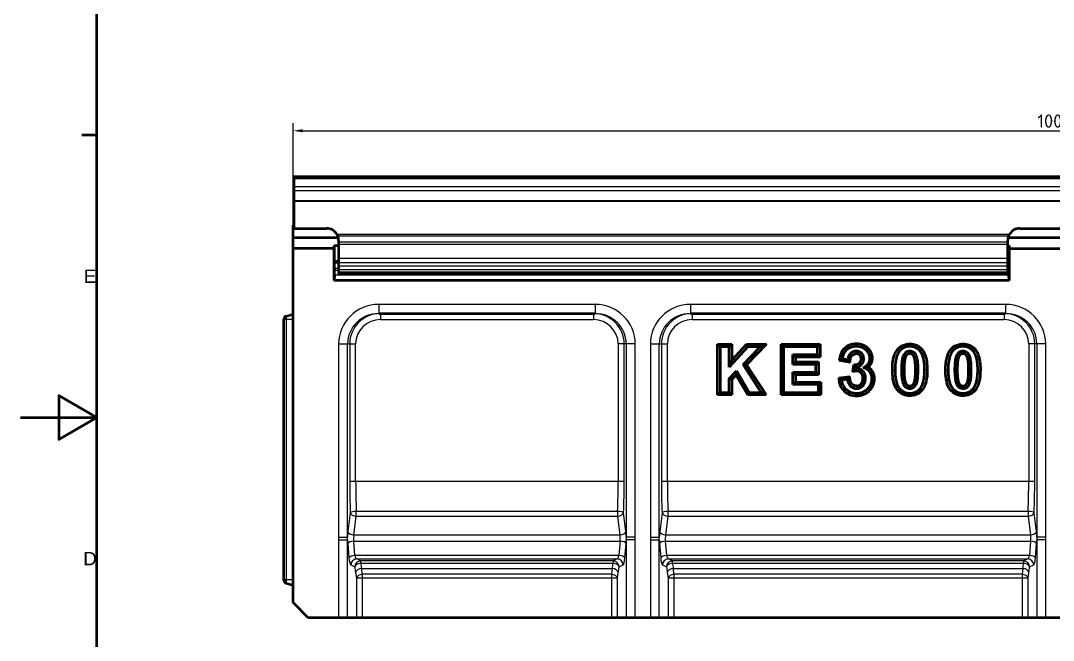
# Model space of a CAD drawing. Header units: millimetres. Extents: x 0 to 2774, y -40 to 1485.
# Drawn here: x 0 to 679, y 596 to 1003 of the extents above; entities that cross this region are included whole.
import ezdxf

# ---------------------------------------------------------------- set-up
doc = ezdxf.new("R2010")
doc.units = ezdxf.units.MM
doc.header["$LTSCALE"] = 2.5
doc.linetypes.add('Durchgehend', pattern=[0])
for name, color, linetype, lineweight in [('Bemaßung (ISO)', 7, 'Continuous', 25), ('Rahmen_0', 7, 'Durchgehend', 50), ('Rahmen_2', 7, 'Durchgehend', 50), ('Sichtbar (ISO)', 7, 'Continuous', 50), ('Sichtbar schmal (ISO)', 7, 'Continuous', 25)]:
    doc.layers.add(name, color=color, linetype=linetype, lineweight=lineweight)
doc.styles.add('Aktuell-DINNach Layer', font='arial.ttf')
doc.styles.add('TXT 3_5', font='isocpeur.ttf')
doc.dimstyles.new('Anrin Standard (DIN)', dxfattribs={"dimscale": 2.5, "dimtxt": 3.5, "dimasz": 2.5, "dimexe": 2, "dimexo": 0, "dimgap": 0.8, "dimtad": 1, "dimtxsty": 'TXT 3_5', "dimcen": 0.09, "dimdle": 10, "dimclrd": 256, "dimclre": 256, "dimclrt": 256, "dimadec": 0, "dimazin": 2, "dimtfac": 0.714286, "dimtmove": 0, "dimatfit": 3, "dimfxl": 1, "dimtolj": 1, "dimlwd": -1, "dimlwe": -1, "dimarcsym": 0})

# ---------------------------------------------------------------- blocks, each defined once
blk = doc.blocks.new('Ränder Standardrahmen')
at = {"layer": 'Rahmen_0'}
blk.add_line((20, 371.25), (16.1, 371.25), dxfattribs=at)
at = {"layer": 'Rahmen_0', "flags": 128}
for points in [[(20, 20), (20, 574), (821, 574), (821, 20), (20, 20)], [(0, 297), (20, 297), (10, 302.77), (10, 291.23), (20, 297)]]:
    blk.add_lwpolyline(points, dxfattribs=at)
at = {"layer": 'Rahmen_2', "char_height": 3.5, "attachment_point": 7, "style": 'Aktuell-DINNach Layer'}
for s, insert in [('E', (16.62, 332.38)), ('D', (16.48, 258.13))]:
    blk.add_mtext(s, dxfattribs=dict(at, insert=insert))
blk = doc.blocks.new('*D38')
at = {"layer": 'Bemaßung (ISO)', "transparency": 16777216}
for p, q in [((179.14, 853.51), (179.14, 936.01)), ((185.39, 931.01), (1172.89, 931.01)), ((1179.14, 853.51), (1179.14, 936.01))]:
    blk.add_line(p, q, dxfattribs=at)
for points in [[(185.39, 932.05), (185.39, 929.97), (179.14, 931.01)], [(1172.89, 932.05), (1172.89, 929.97), (1179.14, 931.01)]]:
    blk.add_solid(points, dxfattribs=at)
at = {"layer": 'Defpoints', "color": 0, "transparency": 16777216}
for p in [(1179.14, 931.01), (179.14, 853.51), (1179.14, 853.51)]:
    blk.add_point(p, dxfattribs=at)
at = {"layer": 'Bemaßung (ISO)', "transparency": 16777216, "insert": (668.64, 941.76), "char_height": 8.75, "attachment_point": 1, "style": 'TXT 3_5'}
blk.add_mtext('\\A1;1000', dxfattribs=at)

msp = doc.modelspace()

# ---------------------------------------------------------------- linework, layer by layer
at = {"layer": 'Sichtbar (ISO)'}
for p, q in [((179.636, 900.81), (179.636, 866.81)), ((1178.636, 900.81), (179.636, 900.81)), ((179.136, 620.81), (179.136, 868.81)), ((179.636, 868.81), (179.136, 868.81)), ((179.636, 866.81), (201.136, 866.81)), ((657.136, 866.81), (701.136, 866.81)), ((208.953, 860.51), (179.136, 860.51)), ((209.136, 858.81), (209.136, 836.81)), ((649.136, 836.81), (649.136, 858.81)), ((708.953, 860.51), (649.318, 860.51)), ((206.136, 853.51), (179.136, 853.51)), ((206.136, 853.51), (206.188, 855.51)), ((206.136, 832.51), (206.136, 853.51)), ((206.188, 855.51), (209.136, 855.51)), ((206.188, 855.51), (206.188, 845.01)), ((649.136, 855.51), (650.083, 855.51)), ((650.083, 845.01), (650.083, 855.51)), ((650.083, 855.51), (650.136, 853.51)), ((650.136, 853.51), (708.136, 853.51)), ((650.136, 853.51), (650.136, 832.51)), ((209.136, 845.01), (206.188, 845.01)), ((206.188, 845.01), (206.293, 843.856)), ((650.083, 845.01), (649.136, 845.01)), ((649.978, 843.856), (650.083, 845.01)), ((206.336, 836.339), (206.136, 832.51)), ((206.398, 840.391), (206.398, 839.167)), ((209.136, 837.81), (649.136, 837.81)), ((209.136, 836.81), (649.136, 836.81)), ((649.873, 839.167), (649.873, 840.391)), ((650.136, 832.51), (649.935, 836.339)), ((650.136, 832.51), (206.136, 832.51)), ((174.618, 809.1), (179.136, 810.31)), ((235.502, 810.81), (377.769, 810.81)), ((440.502, 810.81), (647.769, 810.81)), ((173.136, 635.453), (173.136, 807.168)), ((458.189, 790.737), (467.712, 790.737)), ((458.189, 757.273), (458.189, 790.737)), ((458.189, 790.737), (459.921, 789.005)), ((465.98, 789.005), (459.921, 789.005)), ((459.921, 789.005), (459.921, 759.005)), ((467.712, 790.737), (465.98, 789.005)), ((465.98, 775.674), (465.98, 789.005)), ((478.213, 789.005), (465.98, 775.674)), ((467.712, 790.737), (467.712, 780.123)), ((467.712, 780.123), (477.452, 790.737)), ((475.058, 777.32), (486.376, 789.005)), ((490.466, 790.737), (477.264, 777.108)), ((477.452, 790.737), (490.466, 790.737)), ((477.452, 790.737), (478.213, 789.005)), ((486.376, 789.005), (478.213, 789.005)), ((490.466, 790.737), (486.376, 789.005)), ((500.033, 790.737), (525.746, 790.737)), ((500.033, 757.273), (500.033, 790.737)), ((500.033, 790.737), (501.765, 789.005)), ((524.014, 789.005), (501.765, 789.005)), ((501.765, 789.005), (501.765, 759.005)), ((525.746, 790.737), (524.014, 789.005)), ((524.014, 783.928), (524.014, 789.005)), ((525.746, 790.737), (525.746, 782.196)), ((507.825, 783.928), (524.014, 783.928)), ((509.557, 782.196), (507.825, 783.928)), ((507.825, 777.274), (507.825, 783.928)), ((525.746, 782.196), (509.557, 782.196)), ((509.557, 782.196), (509.557, 779.007)), ((525.746, 782.196), (524.014, 783.928)), ((538.265, 779.865), (540.317, 781.276)), ((540.317, 781.276), (543.912, 780.672)), ((467.712, 780.123), (465.98, 775.674)), ((477.264, 777.108), (475.058, 777.32)), ((486.994, 759.005), (475.058, 777.32)), ((477.264, 777.108), (490.19, 757.273)), ((509.557, 779.007), (507.825, 777.274)), ((522.893, 777.274), (507.825, 777.274)), ((509.557, 779.007), (524.625, 779.007)), ((524.625, 779.007), (522.893, 777.274)), ((522.893, 772.198), (522.893, 777.274)), ((524.625, 779.007), (524.625, 770.466)), ((545.421, 778.662), (538.265, 779.865)), ((547.291, 772.541), (547.931, 777.229)), ((549.453, 775.573), (549.332, 774.685)), ((465.98, 768.06), (470.873, 773.09)), ((467.712, 767.356), (465.98, 768.06)), ((465.98, 759.005), (465.98, 768.06)), ((470.531, 770.254), (467.712, 767.356)), ((470.531, 770.254), (470.873, 773.09)), ((478.16, 757.273), (470.531, 770.254)), ((470.873, 773.09), (479.151, 759.005)), ((507.825, 772.198), (522.893, 772.198)), ((509.557, 770.466), (507.825, 772.198)), ((507.825, 764.081), (507.825, 772.198)), ((524.625, 770.466), (509.557, 770.466)), ((509.557, 770.466), (509.557, 765.813)), ((524.625, 770.466), (522.893, 772.198)), ((537.966, 768.493), (545.217, 769.389)), ((539.882, 766.985), (537.966, 768.493)), ((543.72, 767.459), (539.882, 766.985)), ((545.217, 769.389), (543.72, 767.459)), ((467.712, 767.356), (467.712, 757.273)), ((509.557, 765.813), (507.825, 764.081)), ((524.585, 764.081), (507.825, 764.081)), ((509.557, 765.813), (526.317, 765.813)), ((526.317, 765.813), (524.585, 764.081)), ((524.585, 759.005), (524.585, 764.081)), ((526.317, 765.813), (526.317, 757.273)), ((458.189, 757.273), (459.921, 759.005)), ((467.712, 757.273), (458.189, 757.273)), ((459.921, 759.005), (465.98, 759.005)), ((467.712, 757.273), (465.98, 759.005)), ((478.16, 757.273), (479.151, 759.005)), ((490.19, 757.273), (478.16, 757.273)), ((479.151, 759.005), (486.994, 759.005)), ((490.19, 757.273), (486.994, 759.005)), ((500.033, 757.273), (501.765, 759.005)), ((526.317, 757.273), (500.033, 757.273)), ((501.765, 759.005), (524.585, 759.005)), ((526.317, 757.273), (524.585, 759.005)), ((174.618, 633.521), (179.136, 632.31)), ((189.136, 610.81), (179.136, 620.81)), ((1169.136, 610.81), (189.136, 610.81))]:
    msp.add_line(p, q, dxfattribs=at)
for centre, radius, start, end in [((201.136, 858.81), 8, 30.89671, 90), ((657.136, 858.81), 8, 90, 149.10329), ((201.136, 858.81), 8, 0, 22.635548), ((657.136, 858.81), 8, 157.364452, 180), ((175.136, 807.168), 2, 105, 180), ((175.136, 635.453), 2, 180, 255)]:
    msp.add_arc(centre, radius, start, end, dxfattribs=at)
for centre, major_axis, start_param, end_param in [((206.188, 840.391), (0, -4), 1.5707963, 2.6179939), ((650.083, 840.391), (0, 4), 0.5235988, 1.5707963), ((206.188, 839.167), (0, -4), 0.7853982, 1.5707963), ((650.083, 839.167), (0, 4), 1.5707963, 2.3561945)]:
    msp.add_ellipse(centre, major_axis=major_axis, ratio=0.0524078, start_param=start_param, end_param=end_param, dxfattribs=at)
for points, degree, knots in [([(208, 862.918), (208.143, 862.679), (208.284, 862.413), (208.443, 862.068), (208.483, 861.977), (208.519, 861.889)], 3, [0.3481471, 0.3481471, 0.3481471, 0.3481471, 0.4317919, 0.4317919, 0.46276079, 0.46276079, 0.46276079, 0.46276079]), ([(649.752, 861.889), (649.788, 861.977), (649.828, 862.068), (649.987, 862.413), (650.128, 862.679), (650.271, 862.918)], 3, [0.86685526, 0.86685526, 0.86685526, 0.86685526, 0.89782415, 0.89782415, 0.98146895, 0.98146895, 0.98146895, 0.98146895]), ([(549.578, 790.851), (548.45, 790.851), (547.33, 790.725), (544.971, 790.104), (543.991, 789.618), (542.304, 788.58), (541.455, 787.824), (540.209, 786.157), (539.508, 784.98), (538.805, 782.489), (538.7, 782.018), (538.265, 779.865)], 3, [-13.8526338, -13.8526338, -13.8526338, -13.8526338, -11.3518935, -11.3518935, -8.4415512, -8.4415512, -4.4098459, -4.4098459, -1.137627, -1.137627, -0.2129628, -0.2129628, -0.2129628, -0.2129628]), ([(557.622, 787.616), (557.118, 788.147), (556.563, 788.622), (555.353, 789.445), (554.709, 789.784), (552.612, 790.618), (551.106, 790.851), (549.578, 790.851)], 3, [-0.89803792, -0.89803792, -0.89803792, -0.89803792, -0.67795629, -0.67795629, -0.45838787, -0.45838787, 0, 0, 0, 0]), ([(576.596, 787.13), (576.974, 787.607), (577.882, 788.705), (580.232, 790.015), (581.071, 790.332), (582.865, 790.757), (583.804, 790.851), (584.745, 790.851)], 3, [0.00732763, 0.00732763, 0.00732763, 0.00732763, 0.16722379, 0.16722379, 0.24791336, 0.24791336, 0.33204011, 0.33204011, 0.33204011, 0.33204011]), ([(584.745, 790.851), (586.221, 790.851), (587.674, 790.618), (589.797, 789.74), (590.506, 789.332), (591.819, 788.324), (592.403, 787.737), (592.918, 787.084)], 3, [0, 0, 0, 0, 0.44283594, 0.44283594, 0.69036532, 0.69036532, 0.94018894, 0.94018894, 0.94018894, 0.94018894]), ([(611.535, 787.13), (611.913, 787.607), (612.821, 788.705), (615.171, 790.015), (616.01, 790.332), (617.804, 790.757), (618.743, 790.851), (619.684, 790.851)], 3, [0.00732763, 0.00732763, 0.00732763, 0.00732763, 0.16722379, 0.16722379, 0.24791336, 0.24791336, 0.33204011, 0.33204011, 0.33204011, 0.33204011]), ([(619.684, 790.851), (621.16, 790.851), (622.613, 790.618), (624.736, 789.74), (625.446, 789.332), (626.758, 788.324), (627.342, 787.737), (627.857, 787.084)], 3, [0, 0, 0, 0, 0.44283594, 0.44283594, 0.69036532, 0.69036532, 0.94018894, 0.94018894, 0.94018894, 0.94018894]), ([(549.418, 786.118), (548.702, 786.118), (548.005, 785.991), (546.733, 785.463), (546.186, 785.095), (545.392, 784.329), (544.873, 783.759), (544.159, 782.089), (544.022, 781.552), (543.912, 780.672)], 3, [0, 0, 0, 0, 0.21470237, 0.21470237, 0.41423254, 0.41423254, 0.54629434, 0.54629434, 0.64460985, 0.64460985, 0.64460985, 0.64460985]), ([(545.421, 778.662), (545.522, 779.523), (545.622, 780.384), (545.85, 782.351), (547.931, 784.386), (549.418, 784.386)], 2, [-2.4380148, -2.4380148, -2.4380148, -2, -2, -1, 0, 0, 0]), ([(554.442, 781.093), (554.442, 781.805), (554.33, 782.504), (553.834, 783.735), (553.499, 784.246), (552.713, 785.042), (552.227, 785.422), (551.233, 785.847), (550.881, 785.951), (550.155, 786.087), (549.787, 786.118), (549.418, 786.118)], 3, [0, 0, 0, 0, 0.21356823, 0.21356823, 0.3992531, 0.3992531, 0.55013289, 0.55013289, 0.62805967, 0.62805967, 0.70620776, 0.70620776, 0.70620776, 0.70620776]), ([(549.453, 775.573), (549.896, 775.633), (550.333, 775.729), (551.726, 776.198), (552.324, 776.664), (553.166, 777.407), (553.59, 777.954), (554.084, 778.971), (554.221, 779.379), (554.401, 780.226), (554.442, 780.659), (554.442, 781.093)], 3, [0.1572249, 0.1572249, 0.1572249, 0.1572249, 0.291108, 0.291108, 0.5979881, 0.5979881, 1.106061, 1.106061, 1.4198854, 1.4198854, 1.7353893, 1.7353893, 1.7353893, 1.7353893]), ([(560.204, 781.436), (560.204, 782.584), (559.988, 783.694), (559.09, 785.823), (558.428, 786.774), (557.622, 787.616)], 3, [-0.69472015, -0.69472015, -0.69472015, -0.69472015, -0.35018294, -0.35018294, -0.00041539, -0.00041539, -0.00041539, -0.00041539]), ([(557.658, 775.552), (557.755, 775.646), (557.849, 775.741), (558.644, 776.577), (559.211, 777.411), (560.012, 779.334), (560.204, 780.369), (560.204, 781.436)], 3, [-0.66595586, -0.66595586, -0.66595586, -0.66595586, -0.62560011, -0.62560011, -0.32006456, -0.32006456, 0, 0, 0, 0]), ([(573.272, 773.867), (573.272, 776.392), (573.462, 779.09), (574.311, 782.595), (574.644, 783.629), (575.489, 785.505), (575.985, 786.358), (576.596, 787.13)], 3, [0, 0, 0, 0, 0.7572272, 0.7572272, 1.0778683, 1.0778683, 1.3720251, 1.3720251, 1.3720251, 1.3720251]), ([(579.939, 781.746), (579.738, 780.994), (579.559, 779.957), (579.321, 776.952), (579.286, 775.296), (579.286, 773.799)], 3, [0.00011238, 0.00011238, 0.00011238, 0.00011238, 0.23361705, 0.23361705, 0.46623967, 0.46623967, 0.46623967, 0.46623967]), ([(584.745, 786.072), (584.125, 786.072), (583.521, 785.958), (582.487, 785.527), (581.949, 785.212), (581.101, 784.359), (580.802, 783.911), (580.293, 782.9), (580.093, 782.321), (579.939, 781.746)], 3, [0, 0, 0, 0, 0.18619305, 0.18619305, 0.33646958, 0.33646958, 0.45693008, 0.45693008, 0.59099665, 0.59099665, 0.59099665, 0.59099665]), ([(590.204, 773.799), (590.204, 779.035), (589.854, 780.996), (588.963, 783.383), (588.613, 784.029), (588.063, 784.675), (587.674, 785.113), (586.667, 785.682), (586.3, 785.83), (585.532, 786.026), (585.141, 786.072), (584.745, 786.072)], 3, [0, 0, 0, 0, 1.5708815, 1.5708815, 2.3459193, 2.3459193, 2.5676126, 2.5676126, 2.6834433, 2.6834433, 2.7987915, 2.7987915, 2.7987915, 2.7987915]), ([(592.918, 787.084), (593.772, 786.009), (594.398, 784.769), (595.711, 781.101), (596.218, 777.972), (596.218, 773.799)], 3, [0.0004421, 0.0004421, 0.0004421, 0.0004421, 0.4123636, 0.4123636, 1.1686643, 1.1686643, 1.1686643, 1.1686643]), ([(608.211, 773.867), (608.211, 776.392), (608.402, 779.09), (609.25, 782.595), (609.583, 783.629), (610.428, 785.505), (610.924, 786.358), (611.535, 787.13)], 3, [0, 0, 0, 0, 0.7572272, 0.7572272, 1.0778683, 1.0778683, 1.3720251, 1.3720251, 1.3720251, 1.3720251]), ([(614.878, 781.746), (614.677, 780.994), (614.498, 779.957), (614.26, 776.952), (614.225, 775.296), (614.225, 773.799)], 3, [0.00011238, 0.00011238, 0.00011238, 0.00011238, 0.23361705, 0.23361705, 0.46623967, 0.46623967, 0.46623967, 0.46623967]), ([(619.684, 786.072), (619.064, 786.072), (618.46, 785.958), (617.426, 785.527), (616.888, 785.212), (616.04, 784.359), (615.741, 783.911), (615.232, 782.9), (615.032, 782.321), (614.878, 781.746)], 3, [0, 0, 0, 0, 0.18619305, 0.18619305, 0.33646958, 0.33646958, 0.45693008, 0.45693008, 0.59099665, 0.59099665, 0.59099665, 0.59099665]), ([(625.143, 773.799), (625.143, 779.035), (624.793, 780.996), (623.903, 783.383), (623.552, 784.029), (623.002, 784.675), (622.613, 785.113), (621.606, 785.682), (621.239, 785.83), (620.471, 786.026), (620.08, 786.072), (619.684, 786.072)], 3, [0, 0, 0, 0, 1.5708815, 1.5708815, 2.3459193, 2.3459193, 2.5676126, 2.5676126, 2.6834433, 2.6834433, 2.7987915, 2.7987915, 2.7987915, 2.7987915]), ([(627.857, 787.084), (628.711, 786.009), (629.337, 784.769), (630.65, 781.101), (631.157, 777.972), (631.157, 773.799)], 3, [0.0004421, 0.0004421, 0.0004421, 0.0004421, 0.4123636, 0.4123636, 1.1686643, 1.1686643, 1.1686643, 1.1686643]), ([(543.912, 780.672), (544.018, 780.53), (544.125, 780.387), (544.632, 779.713), (545.027, 779.187), (545.421, 778.662)], 3, [0.2200061, 0.2200061, 0.2200061, 0.2200061, 0.32097655, 0.32097655, 0.67661201, 0.67661201, 0.67661201, 0.67661201]), ([(549.332, 774.685), (549.273, 774.63), (549.211, 774.571), (548.515, 773.902), (547.899, 773.241), (547.291, 772.541)], 3, [0.18722866, 0.18722866, 0.18722866, 0.18722866, 0.21566899, 0.21566899, 0.49503864, 0.49503864, 0.49503864, 0.49503864]), ([(549.453, 775.573), (549.304, 775.722), (549.155, 775.875), (548.641, 776.414), (548.285, 776.812), (547.931, 777.229)], 3, [-0.37594462, -0.37594462, -0.37594462, -0.37594462, -0.26745581, -0.26745581, 0, 0, 0, 0]), ([(549.921, 774.708), (549.656, 774.708), (549.545, 774.699), (549.388, 774.689), (549.36, 774.687), (549.332, 774.685)], 3, [0.2245791, 0.2245791, 0.2245791, 0.2245791, 0.44866523, 0.44866523, 0.49713873, 0.49713873, 0.49713873, 0.49713873]), ([(555.631, 768.265), (555.631, 769.229), (555.491, 770.185), (554.776, 771.992), (554.281, 772.617), (553.351, 773.569), (552.751, 773.994), (551.73, 774.427), (551.378, 774.533), (550.656, 774.674), (550.289, 774.708), (549.921, 774.708)], 3, [0, 0, 0, 0, 0.2890808, 0.2890808, 0.5839639, 0.5839639, 0.9566469, 0.9566469, 1.1415568, 1.1415568, 1.3267524, 1.3267524, 1.3267524, 1.3267524]), ([(557.658, 775.552), (557.236, 775.513), (556.797, 775.471), (555.668, 775.35), (554.941, 775.263), (554.151, 775.148)], 3, [-0.46407084, -0.46407084, -0.46407084, -0.46407084, -0.27962262, -0.27962262, 0, 0, 0, 0]), ([(561.531, 768.014), (561.531, 768.935), (561.419, 769.847), (560.921, 771.598), (560.549, 772.409), (559.577, 773.867), (558.854, 774.732), (557.742, 775.496), (557.7, 775.524), (557.658, 775.552)], 3, [-1.5840957, -1.5840957, -1.5840957, -1.5840957, -1.1629522, -1.1629522, -0.7512922, -0.7512922, -0.3611077, -0.3611077, -0.3459117, -0.3459117, -0.3459117, -0.3459117]), ([(537.966, 768.493), (538.027, 767.962), (538.088, 767.43), (538.212, 766.346), (538.365, 765.011), (539.551, 762.171), (540.339, 761.007), (542.209, 759.16), (543.362, 758.286), (546.431, 757.032), (548.071, 756.77), (549.738, 756.77)], 3, [-2.9221618, -2.9221618, -2.9221618, -2.9221618, -2.2664992, -2.2664992, -1.5850826, -1.5850826, -0.9959516, -0.9959516, -0.5000893, -0.5000893, 0, 0, 0, 0]), ([(543.72, 767.459), (543.853, 766.428), (544.019, 765.798), (544.856, 764.014), (545.402, 763.409), (546.361, 762.542), (546.957, 762.169), (548.285, 761.665), (548.98, 761.549), (549.692, 761.549)], 3, [0.2086518, 0.2086518, 0.2086518, 0.2086518, 0.6673087, 0.6673087, 1.1792781, 1.1792781, 1.8042241, 1.8042241, 2.4296175, 2.4296175, 2.4296175, 2.4296175]), ([(549.692, 763.281), (548.046, 763.281), (545.713, 765.544), (545.439, 767.671), (545.328, 768.53), (545.217, 769.389)], 2, [-2, -2, -2, -1, 0, 0, 0.4039068, 0.4039068, 0.4039068]), ([(549.692, 761.549), (550.454, 761.549), (551.196, 761.684), (552.554, 762.248), (553.137, 762.641), (554.07, 763.539), (554.619, 764.168), (555.245, 765.615), (555.393, 766.121), (555.588, 767.175), (555.631, 767.72), (555.631, 768.265)], 3, [0, 0, 0, 0, 0.22866561, 0.22866561, 0.4419968, 0.4419968, 0.617262, 0.617262, 0.70527513, 0.70527513, 0.79623492, 0.79623492, 0.79623492, 0.79623492]), ([(549.738, 756.77), (550.609, 756.77), (551.477, 756.845), (553.161, 757.175), (553.964, 757.421), (556.338, 758.454), (557.558, 759.433), (559.42, 761.374), (560.184, 762.499), (561.274, 765.12), (561.531, 766.546), (561.531, 768.014)], 3, [-1.6352216, -1.6352216, -1.6352216, -1.6352216, -1.4381748, -1.4381748, -1.2474146, -1.2474146, -0.8527513, -0.8527513, -0.4402464, -0.4402464, 0, 0, 0, 0]), ([(584.745, 756.77), (583.287, 756.77), (581.861, 757.011), (579.307, 758.065), (578.237, 758.786), (575.936, 761.034), (575.257, 762.388), (574.275, 764.707), (573.897, 766.334), (573.373, 769.847), (573.272, 771.906), (573.272, 773.867)], 3, [0, 0, 0, 0, 0.4375894, 0.4375894, 0.8301111, 0.8301111, 1.4034282, 1.4034282, 2.3873429, 2.3873429, 3.6063611, 3.6063611, 3.6063611, 3.6063611]), ([(579.286, 773.799), (579.286, 768.596), (579.635, 766.617), (580.523, 764.229), (580.869, 763.592), (581.414, 762.946), (581.795, 762.514), (582.803, 761.943), (583.173, 761.794), (583.949, 761.595), (584.345, 761.549), (584.745, 761.549)], 3, [0, 0, 0, 0, 1.5608238, 1.5608238, 2.3215559, 2.3215559, 2.5478978, 2.5478978, 2.6680035, 2.6680035, 2.7876142, 2.7876142, 2.7876142, 2.7876142]), ([(589.551, 765.874), (589.753, 766.627), (589.931, 767.663), (590.169, 770.658), (590.204, 772.307), (590.204, 773.799)], 3, [0.00011236, 0.00011236, 0.00011236, 0.00011236, 0.23377828, 0.23377828, 0.46663187, 0.46663187, 0.46663187, 0.46663187]), ([(596.218, 773.799), (596.218, 771.265), (596.029, 768.554), (595.18, 765.036), (594.848, 763.999), (594.003, 762.119), (593.506, 761.264), (592.895, 760.491)], 3, [0, 0, 0, 0, 0.7600988, 0.7600988, 1.0814796, 1.0814796, 1.3759703, 1.3759703, 1.3759703, 1.3759703]), ([(619.684, 756.77), (618.226, 756.77), (616.8, 757.011), (614.246, 758.065), (613.176, 758.786), (610.875, 761.034), (610.196, 762.388), (609.214, 764.707), (608.836, 766.334), (608.312, 769.847), (608.211, 771.906), (608.211, 773.867)], 3, [0, 0, 0, 0, 0.4375894, 0.4375894, 0.8301111, 0.8301111, 1.4034282, 1.4034282, 2.3873429, 2.3873429, 3.6063611, 3.6063611, 3.6063611, 3.6063611]), ([(614.225, 773.799), (614.225, 768.596), (614.574, 766.617), (615.462, 764.229), (615.808, 763.592), (616.353, 762.946), (616.734, 762.514), (617.742, 761.943), (618.112, 761.794), (618.889, 761.595), (619.284, 761.549), (619.684, 761.549)], 3, [0, 0, 0, 0, 1.5608238, 1.5608238, 2.3215559, 2.3215559, 2.5478978, 2.5478978, 2.6680035, 2.6680035, 2.7876142, 2.7876142, 2.7876142, 2.7876142]), ([(624.49, 765.874), (624.692, 766.627), (624.87, 767.663), (625.108, 770.658), (625.143, 772.307), (625.143, 773.799)], 3, [0.00011236, 0.00011236, 0.00011236, 0.00011236, 0.23377828, 0.23377828, 0.46663187, 0.46663187, 0.46663187, 0.46663187]), ([(631.157, 773.799), (631.157, 771.265), (630.968, 768.554), (630.119, 765.036), (629.787, 763.999), (628.942, 762.119), (628.445, 761.264), (627.834, 760.491)], 3, [0, 0, 0, 0, 0.7600988, 0.7600988, 1.0814796, 1.0814796, 1.3759703, 1.3759703, 1.3759703, 1.3759703]), ([(584.745, 761.549), (585.366, 761.549), (585.97, 761.663), (587.003, 762.093), (587.542, 762.408), (588.389, 763.262), (588.688, 763.709), (589.198, 764.72), (589.398, 765.3), (589.551, 765.874)], 3, [0, 0, 0, 0, 0.18619305, 0.18619305, 0.33646958, 0.33646958, 0.45693008, 0.45693008, 0.59099663, 0.59099663, 0.59099663, 0.59099663]), ([(619.684, 761.549), (620.305, 761.549), (620.909, 761.663), (621.942, 762.093), (622.481, 762.408), (623.328, 763.262), (623.627, 763.709), (624.137, 764.72), (624.337, 765.3), (624.49, 765.874)], 3, [0, 0, 0, 0, 0.18619305, 0.18619305, 0.33646958, 0.33646958, 0.45693008, 0.45693008, 0.59099663, 0.59099663, 0.59099663, 0.59099663]), ([(592.895, 760.491), (592.1, 759.486), (591.147, 758.655), (589.242, 757.598), (588.405, 757.284), (586.618, 756.863), (585.683, 756.77), (584.745, 756.77)], 3, [0.00001947, 0.00001947, 0.00001947, 0.00001947, 0.3844495, 0.3844495, 0.65431254, 0.65431254, 0.93567402, 0.93567402, 0.93567402, 0.93567402]), ([(627.834, 760.491), (627.039, 759.486), (626.086, 758.655), (624.181, 757.598), (623.344, 757.284), (621.557, 756.863), (620.622, 756.77), (619.684, 756.77)], 3, [0.00001947, 0.00001947, 0.00001947, 0.00001947, 0.3844495, 0.3844495, 0.65431254, 0.65431254, 0.93567402, 0.93567402, 0.93567402, 0.93567402])]:
    msp.add_open_spline(points, degree=degree, knots=knots, dxfattribs=at)
for points in [[(549.578, 789.119), (547.085, 789.119), (543.107, 787.267), (540.866, 783.997), (540.317, 781.276)], [(556.369, 786.421), (553.808, 789.119), (549.578, 789.119)], [(584.745, 789.119), (580.378, 789.119), (577.954, 786.055)], [(591.559, 786.009), (589.113, 789.119), (584.745, 789.119)], [(619.684, 789.119), (615.317, 789.119), (612.893, 786.055)], [(626.498, 786.009), (624.052, 789.119), (619.684, 789.119)], [(547.931, 777.229), (550.264, 777.16), (552.71, 779.31), (552.71, 781.093)], [(552.71, 781.093), (552.71, 782.602), (550.904, 784.386), (549.418, 784.386)], [(554.151, 775.148), (558.472, 777.503), (558.472, 781.436)], [(558.472, 781.436), (558.472, 784.226), (556.369, 786.421)], [(577.954, 786.055), (575.004, 782.328), (575.004, 773.867)], [(581.613, 781.299), (581.018, 779.081), (581.018, 773.799)], [(584.745, 784.34), (583.693, 784.34), (582.07, 783.014), (581.613, 781.299)], [(588.472, 773.799), (588.472, 779.081), (587.398, 783.014), (585.797, 784.34), (584.745, 784.34)], [(594.486, 773.799), (594.486, 782.328), (591.559, 786.009)], [(612.893, 786.055), (609.943, 782.328), (609.943, 773.867)], [(616.552, 781.299), (615.957, 779.081), (615.957, 773.799)], [(619.684, 784.34), (618.632, 784.34), (617.009, 783.014), (616.552, 781.299)], [(623.411, 773.799), (623.411, 779.081), (622.337, 783.014), (620.736, 784.34), (619.684, 784.34)], [(629.425, 773.799), (629.425, 782.328), (626.498, 786.009)], [(559.799, 768.014), (559.799, 770.735), (556.735, 774.599), (554.151, 775.148)], [(549.921, 772.976), (548.823, 772.976), (547.291, 772.541)], [(549.692, 763.281), (551.475, 763.281), (553.899, 765.979), (553.899, 768.265)], [(549.738, 758.502), (554.036, 758.502), (559.799, 764.058), (559.799, 768.014)], [(553.899, 768.265), (553.899, 770.438), (551.59, 772.976), (549.921, 772.976)], [(575.004, 773.867), (575.004, 765.224), (580.355, 758.502), (584.745, 758.502)], [(581.018, 773.799), (581.018, 768.54), (582.093, 764.584), (583.693, 763.281), (584.745, 763.281)], [(587.878, 766.322), (588.472, 768.54), (588.472, 773.799)], [(591.536, 761.566), (594.486, 765.293), (594.486, 773.799)], [(609.943, 773.867), (609.943, 765.224), (615.294, 758.502), (619.684, 758.502)], [(615.957, 773.799), (615.957, 768.54), (617.032, 764.584), (618.632, 763.281), (619.684, 763.281)], [(622.817, 766.322), (623.411, 768.54), (623.411, 773.799)], [(626.475, 761.566), (629.425, 765.293), (629.425, 773.799)], [(539.882, 766.985), (540.317, 763.189), (545.668, 758.502), (549.738, 758.502)], [(584.745, 763.281), (585.797, 763.281), (587.421, 764.607), (587.878, 766.322)], [(584.745, 758.502), (589.113, 758.502), (591.536, 761.566)], [(619.684, 763.281), (620.736, 763.281), (622.36, 764.607), (622.817, 766.322)], [(619.684, 758.502), (624.052, 758.502), (626.475, 761.566)]]:
    msp.add_open_spline(points, degree=2, dxfattribs=at)
at = {"layer": 'Sichtbar schmal (ISO)'}
for p, q in [((179.636, 899.53), (1178.636, 899.53)), ((179.636, 894.273), (1178.636, 894.273)), ((179.636, 891.656), (1178.636, 891.656)), ((179.636, 885.195), (1178.636, 885.195)), ((179.636, 884.81), (1178.636, 884.81)), ((208, 862.918), (650.271, 862.918)), ((208.519, 861.889), (649.752, 861.889)), ((209.136, 858.077), (649.136, 858.077)), ((209.136, 856.533), (649.136, 856.533)), ((209.136, 843.856), (206.293, 843.856)), ((209.136, 847.298), (649.136, 847.298)), ((209.136, 844.471), (649.136, 844.471)), ((209.136, 842.224), (649.136, 842.224)), ((649.978, 843.856), (649.136, 843.856)), ((206.336, 836.339), (649.935, 836.339)), ((209.136, 840.391), (206.398, 840.391)), ((209.136, 839.167), (206.398, 839.167)), ((209.136, 839.81), (649.136, 839.81)), ((649.873, 840.391), (649.136, 840.391)), ((649.873, 839.167), (649.136, 839.167)), ((377.769, 816.81), (235.502, 816.81)), ((235.502, 816.81), (235.502, 810.81)), ((377.769, 816.81), (377.769, 810.81)), ((440.502, 816.81), (440.502, 810.81)), ((647.769, 816.81), (440.502, 816.81)), ((647.769, 816.81), (647.769, 810.81)), ((174.618, 809.1), (174.618, 633.521)), ((236.56, 810.81), (236.56, 806.81)), ((376.711, 810.81), (376.711, 806.81)), ((441.56, 810.81), (441.56, 806.81)), ((646.711, 810.81), (646.711, 806.81)), ((179.136, 806.81), (173.136, 806.81)), ((236.56, 806.81), (376.711, 806.81)), ((441.56, 806.81), (646.711, 806.81)), ((209.101, 790.81), (209.101, 663.82)), ((209.101, 790.81), (220.313, 790.81)), ((215.01, 663.82), (215.01, 790.81)), ((216.374, 790.81), (216.374, 700.63)), ((220.313, 700.63), (220.313, 790.81)), ((404.17, 790.81), (392.958, 790.81)), ((392.958, 790.81), (392.958, 700.63)), ((396.897, 700.63), (396.897, 790.81)), ((398.261, 790.81), (398.261, 663.82)), ((404.17, 663.82), (404.17, 790.81)), ((414.101, 790.81), (425.313, 790.81)), ((414.101, 790.81), (414.101, 663.82)), ((420.01, 663.82), (420.01, 790.81)), ((421.374, 790.81), (421.374, 700.63)), ((425.313, 700.63), (425.313, 790.81)), ((549.578, 790.851), (549.578, 789.119)), ((584.745, 790.851), (584.745, 789.119)), ((619.684, 790.851), (619.684, 789.119)), ((674.17, 790.81), (662.958, 790.81)), ((662.958, 790.81), (662.958, 700.63)), ((666.897, 700.63), (666.897, 790.81)), ((668.261, 790.81), (668.261, 663.82)), ((674.17, 663.82), (674.17, 790.81)), ((549.418, 784.386), (549.418, 786.118)), ((552.71, 781.093), (554.442, 781.093)), ((560.204, 781.436), (558.472, 781.436)), ((576.596, 787.13), (577.954, 786.055)), ((584.745, 784.34), (584.745, 786.072)), ((611.535, 787.13), (612.893, 786.055)), ((619.684, 784.34), (619.684, 786.072)), ((549.921, 772.976), (549.921, 774.708)), ((553.899, 768.265), (555.631, 768.265)), ((561.531, 768.014), (559.799, 768.014)), ((573.272, 773.867), (575.004, 773.867)), ((581.018, 773.799), (579.286, 773.799)), ((588.472, 773.799), (590.204, 773.799)), ((596.218, 773.799), (594.486, 773.799)), ((608.211, 773.867), (609.943, 773.867)), ((615.957, 773.799), (614.225, 773.799)), ((623.411, 773.799), (625.143, 773.799)), ((631.157, 773.799), (629.425, 773.799)), ((549.692, 763.281), (549.692, 761.549)), ((584.745, 763.281), (584.745, 761.549)), ((619.684, 763.281), (619.684, 761.549)), ((549.738, 756.77), (549.738, 758.502)), ((584.745, 756.77), (584.745, 758.502)), ((619.684, 756.77), (619.684, 758.502)), ((216.374, 700.63), (396.897, 700.63)), ((421.374, 700.63), (666.897, 700.63)), ((216.785, 679.887), (215.256, 667.499)), ((220.724, 677.593), (220.724, 680.776)), ((392.547, 680.776), (220.724, 680.776)), ((392.547, 680.776), (392.547, 677.593)), ((398.015, 667.499), (396.486, 679.887)), ((421.785, 679.887), (420.256, 667.499)), ((425.724, 677.593), (425.724, 680.776)), ((662.547, 680.776), (425.724, 680.776)), ((662.547, 680.776), (662.547, 677.593)), ((668.015, 667.499), (666.486, 679.887)), ((219.195, 665.204), (220.724, 677.593)), ((220.724, 677.593), (392.547, 677.593)), ((392.547, 677.593), (394.076, 665.204)), ((424.195, 665.204), (425.724, 677.593)), ((425.724, 677.593), (662.547, 677.593)), ((662.547, 677.593), (664.076, 665.204)), ((209.101, 663.82), (215.01, 663.82)), ((209.101, 662), (209.101, 610.81)), ((209.101, 662), (215.01, 662)), ((215.01, 610.81), (215.01, 662)), ((215.133, 659.529), (215.906, 650.121)), ((219.072, 661.22), (394.199, 661.22)), ((219.846, 651.811), (219.072, 661.22)), ((394.076, 665.204), (219.195, 665.204)), ((394.199, 661.22), (393.425, 651.811)), ((397.365, 650.121), (398.138, 659.529)), ((404.17, 663.82), (398.261, 663.82)), ((398.261, 662), (398.261, 610.81)), ((404.17, 662), (398.261, 662)), ((404.17, 610.81), (404.17, 662)), ((414.101, 663.82), (420.01, 663.82)), ((414.101, 662), (420.01, 662)), ((414.101, 662), (414.101, 610.81)), ((420.01, 610.81), (420.01, 662)), ((420.133, 659.529), (420.906, 650.121)), ((424.846, 651.811), (424.072, 661.22)), ((424.072, 661.22), (664.199, 661.22)), ((664.076, 665.204), (424.195, 665.204)), ((664.199, 661.22), (663.425, 651.811)), ((667.365, 650.121), (668.138, 659.529)), ((674.17, 663.82), (668.261, 663.82)), ((668.261, 662), (668.261, 610.81)), ((674.17, 662), (668.261, 662)), ((674.17, 610.81), (674.17, 662)), ((217.062, 645.532), (219.718, 644.214)), ((393.425, 651.811), (219.846, 651.811)), ((221.001, 649.517), (392.27, 649.517)), ((223.658, 648.199), (221.001, 649.517)), ((223.658, 646.63), (223.658, 648.199)), ((389.613, 648.199), (223.658, 648.199)), ((223.658, 646.63), (389.613, 646.63)), ((392.27, 649.517), (389.613, 648.199)), ((389.613, 648.199), (389.613, 646.63)), ((393.553, 644.214), (396.209, 645.532)), ((422.062, 645.532), (424.718, 644.214)), ((663.425, 651.811), (424.846, 651.811)), ((428.658, 648.199), (426.001, 649.517)), ((426.001, 649.517), (662.27, 649.517)), ((428.658, 646.63), (428.658, 648.199)), ((659.613, 648.199), (428.658, 648.199)), ((428.658, 646.63), (659.613, 646.63)), ((662.27, 649.517), (659.613, 648.199)), ((659.613, 648.199), (659.613, 646.63)), ((663.553, 644.214), (666.209, 645.532)), ((220.226, 640.604), (220.782, 636.847)), ((224.721, 639.418), (224.165, 643.175)), ((224.165, 643.175), (389.106, 643.175)), ((224.721, 610.81), (224.721, 639.418)), ((388.55, 639.418), (224.721, 639.418)), ((389.106, 643.175), (388.55, 639.418)), ((388.55, 639.418), (388.55, 610.81)), ((392.489, 636.847), (393.045, 640.604)), ((425.226, 640.604), (425.782, 636.847)), ((429.721, 639.418), (429.165, 643.175)), ((429.165, 643.175), (659.106, 643.175)), ((429.721, 610.81), (429.721, 639.418)), ((658.55, 639.418), (429.721, 639.418)), ((659.106, 643.175), (658.55, 639.418)), ((658.55, 639.418), (658.55, 610.81)), ((662.489, 636.847), (663.045, 640.604)), ((179.136, 635.81), (173.136, 635.81)), ((392.489, 636.847), (220.782, 636.847)), ((220.782, 636.847), (220.782, 610.81)), ((392.489, 610.81), (392.489, 636.847)), ((662.489, 636.847), (425.782, 636.847)), ((425.782, 636.847), (425.782, 610.81)), ((662.489, 610.81), (662.489, 636.847))]:
    msp.add_line(p, q, dxfattribs=at)
for centre, major_axis, ratio, start_param, end_param in [((235.502, 790.81), (-26.401, 0), 0.9848078, 4.712389, 6.2831853), ((377.769, 790.81), (26.401, 0), 0.9848078, 0, 1.5707963), ((440.502, 790.81), (-26.401, 0), 0.9848078, 4.712389, 6.2831853), ((647.769, 790.81), (26.401, 0), 0.9848078, 0, 1.5707963), ((235.502, 790.81), (-20.492, 0), 0.9759789, 4.712389, 6.2831853), ((236.56, 790.81), (-20.186, 0), 0.9907829, 4.712389, 6.2831853), ((376.711, 790.81), (20.186, 0), 0.9907829, 0, 1.5707963), ((377.769, 790.81), (20.492, 0), 0.9759789, 0, 1.5707963), ((440.502, 790.81), (-20.492, 0), 0.9759789, 4.712389, 6.2831853), ((441.56, 790.81), (-20.186, 0), 0.9907829, 4.712389, 6.2831853), ((646.711, 790.81), (20.186, 0), 0.9907829, 0, 1.5707963), ((647.769, 790.81), (20.492, 0), 0.9759789, 0, 1.5707963), ((236.56, 790.81), (-16.247, 0), 0.9848078, 4.712389, 6.2831853), ((376.711, 790.81), (16.247, 0), 0.9848078, 0, 1.5707963), ((441.56, 790.81), (-16.247, 0), 0.9848078, 4.712389, 6.2831853), ((646.711, 790.81), (16.247, 0), 0.9848078, 0, 1.5707963), ((232.84, 700.63), (0, -93.385), 0.176327, 4.712389, 4.9363816), ((236.779, 700.63), (0, 89.385), 0.1842177, 1.5707963, 1.7947889), ((376.492, 700.63), (0, -89.385), 0.1842177, 1.3468037, 1.5707963), ((380.431, 700.63), (0, 93.385), 0.176327, 4.4883964, 4.712389), ((437.84, 700.63), (0, -93.385), 0.176327, 4.712389, 4.9363816), ((441.779, 700.63), (0, 89.385), 0.1842177, 1.5707963, 1.7947889), ((646.492, 700.63), (0, -89.385), 0.1842177, 1.3468037, 1.5707963), ((650.431, 700.63), (0, 93.385), 0.176327, 4.4883964, 4.712389), ((220.724, 679.887), (-3.997, -0.161), 0.2219541, 4.7034733, 6.10414), ((220.724, 679.887), (-3.97, 0.49), 0.5706653, 0.2130696, 1.6411375), ((392.547, 679.887), (3.997, -0.161), 0.2219541, 0.1790453, 1.579712), ((392.547, 679.887), (3.97, 0.49), 0.5706653, 4.6420478, 6.0701157), ((425.724, 679.887), (-3.997, -0.161), 0.2219541, 4.7034733, 6.10414), ((425.724, 679.887), (-3.97, 0.49), 0.5706653, 0.2130696, 1.6411375), ((662.547, 679.887), (3.997, -0.161), 0.2219541, 0.1790453, 1.579712), ((662.547, 679.887), (3.97, 0.49), 0.5706653, 4.6420478, 6.0701157), ((216.411, 662.91), (0, -8), 0.176327, 4.1015237, 4.5984092), ((219.195, 667.499), (-3.97, 0.49), 0.5706653, 0.2130696, 1.6411375), ((394.076, 667.499), (3.97, 0.49), 0.5706653, 4.6420478, 6.0701157), ((396.86, 662.91), (0, 8), 0.176327, 4.8263687, 5.3232542), ((421.411, 662.91), (0, -8), 0.176327, 4.1015237, 4.5984092), ((424.195, 667.499), (-3.97, 0.49), 0.5706653, 0.2130696, 1.6411375), ((664.076, 667.499), (3.97, 0.49), 0.5706653, 4.6420478, 6.0701157), ((666.86, 662.91), (0, 8), 0.176327, 4.8263687, 5.3232542), ((216.411, 662.91), (0, -8), 0.176327, 4.8263687, 5.1487213), ((219.072, 659.529), (-3.987, -0.328), 0.4214497, 4.6777501, 6.0905108), ((220.35, 662.91), (0, 4), 0.352654, 0.9599311, 2.0071286), ((392.921, 662.91), (0, -4), 0.352654, 1.134464, 2.1816616), ((394.199, 659.529), (3.987, -0.328), 0.4214497, 0.1926745, 1.6054352), ((396.86, 662.91), (0, 8), 0.176327, 4.2760567, 4.5984092), ((421.411, 662.91), (0, -8), 0.176327, 4.8263687, 5.1487213), ((424.072, 659.529), (-3.987, -0.328), 0.4214497, 4.6777501, 6.0905108), ((425.35, 662.91), (0, 4), 0.352654, 0.9599311, 2.0071286), ((662.921, 662.91), (0, -4), 0.352654, 1.134464, 2.1816616), ((664.199, 659.529), (3.987, -0.328), 0.4214497, 0.1926745, 1.6054352), ((666.86, 662.91), (0, 8), 0.176327, 4.2760567, 4.5984092), ((219.846, 650.121), (-3.987, -0.328), 0.4214497, 4.6777501, 6.0905108), ((217.185, 653.502), (0, -8), 0.176327, 5.1487213, 6.1959188), ((221.001, 645.532), (-1.778, -3.583), 0.9811726, 3.6097849, 5.1654462), ((223.658, 644.214), (-1.778, -3.583), 0.9811726, 3.6097849, 5.1654462), ((223.658, 644.214), (-3.965, -0.53), 0.6007299, 4.6322581, 6.064231), ((221.124, 653.502), (0, 4), 0.352654, 2.0071286, 3.0543262), ((236.779, 700.63), (0, 89.385), 0.1842177, 2.2194683, 2.268928), ((376.492, 700.63), (0, -89.385), 0.1842177, 0.8726646, 0.9221243), ((389.613, 644.214), (-1.778, 3.583), 0.9811726, 4.2593318, 5.8149931), ((389.613, 644.214), (3.965, -0.53), 0.6007299, 0.2189543, 1.6509272), ((392.147, 653.502), (0, -4), 0.352654, 0.0872665, 1.134464), ((392.27, 645.532), (-1.778, 3.583), 0.9811726, 4.2593318, 5.8149931), ((393.425, 650.121), (3.987, -0.328), 0.4214497, 0.1926745, 1.6054352), ((396.086, 653.502), (0, 8), 0.176327, 3.2288591, 4.2760567), ((424.846, 650.121), (-3.987, -0.328), 0.4214497, 4.6777501, 6.0905108), ((422.185, 653.502), (0, -8), 0.176327, 5.1487213, 6.1959188), ((426.001, 645.532), (-1.778, -3.583), 0.9811726, 3.6097849, 5.1654462), ((428.658, 644.214), (-1.778, -3.583), 0.9811726, 3.6097849, 5.1654462), ((428.658, 644.214), (-3.965, -0.53), 0.6007299, 4.6322581, 6.064231), ((426.124, 653.502), (0, 4), 0.352654, 2.0071286, 3.0543262), ((441.779, 700.63), (0, 89.385), 0.1842177, 2.2194683, 2.268928), ((646.492, 700.63), (0, -89.385), 0.1842177, 0.8726646, 0.9221243), ((659.613, 644.214), (-1.778, 3.583), 0.9811726, 4.2593318, 5.8149931), ((659.613, 644.214), (3.965, -0.53), 0.6007299, 0.2189543, 1.6509272), ((662.147, 653.502), (0, -4), 0.352654, 0.0872665, 1.134464), ((662.27, 645.532), (-1.778, 3.583), 0.9811726, 4.2593318, 5.8149931), ((663.425, 650.121), (3.987, -0.328), 0.4214497, 0.1926745, 1.6054352), ((666.086, 653.502), (0, 8), 0.176327, 3.2288591, 4.2760567), ((232.84, 700.63), (0, -93.385), 0.176327, 5.361061, 5.4105207), ((224.165, 640.604), (-3.957, -0.585), 0.6386983, 4.6181696, 6.0555482), ((224.721, 636.847), (-3.957, -0.585), 0.6386983, 4.6181696, 6.0555482), ((388.55, 636.847), (3.957, -0.585), 0.6386983, 0.2276371, 1.6650157), ((389.106, 640.604), (3.957, -0.585), 0.6386983, 0.2276371, 1.6650157), ((380.431, 700.63), (0, 93.385), 0.176327, 4.0142573, 4.063717), ((437.84, 700.63), (0, -93.385), 0.176327, 5.361061, 5.4105207), ((429.165, 640.604), (-3.957, -0.585), 0.6386983, 4.6181696, 6.0555482), ((429.721, 636.847), (-3.957, -0.585), 0.6386983, 4.6181696, 6.0555482), ((658.55, 636.847), (3.957, -0.585), 0.6386983, 0.2276371, 1.6650157), ((659.106, 640.604), (3.957, -0.585), 0.6386983, 0.2276371, 1.6650157), ((650.431, 700.63), (0, 93.385), 0.176327, 4.0142573, 4.063717)]:
    msp.add_ellipse(centre, major_axis=major_axis, ratio=ratio, start_param=start_param, end_param=end_param, dxfattribs=at)
for points, knots in [([(557.622, 787.616), (557.517, 787.516), (557.413, 787.417), (556.997, 787.02), (556.681, 786.718), (556.369, 786.421)], [0.17249618, 0.17249618, 0.17249618, 0.17249618, 0.25882058, 0.25882058, 0.51719815, 0.51719815, 0.51719815, 0.51719815]), ([(579.939, 781.746), (580.079, 781.709), (580.219, 781.672), (580.774, 781.523), (581.196, 781.41), (581.613, 781.299)], [0.17243147, 0.17243147, 0.17243147, 0.17243147, 0.25872934, 0.25872934, 0.51694867, 0.51694867, 0.51694867, 0.51694867]), ([(591.559, 786.009), (591.897, 786.277), (592.241, 786.548), (592.691, 786.904), (592.804, 786.994), (592.918, 787.084)], [-0.51682319, -0.51682319, -0.51682319, -0.51682319, -0.25868312, -0.25868312, -0.1723986, -0.1723986, -0.1723986, -0.1723986]), ([(614.878, 781.746), (615.018, 781.709), (615.158, 781.672), (615.713, 781.523), (616.135, 781.41), (616.552, 781.299)], [0.17243034, 0.17243034, 0.17243034, 0.17243034, 0.25872725, 0.25872725, 0.51694202, 0.51694202, 0.51694202, 0.51694202]), ([(626.498, 786.009), (626.836, 786.277), (627.18, 786.548), (627.63, 786.904), (627.743, 786.994), (627.857, 787.084)], [-0.51682259, -0.51682259, -0.51682259, -0.51682259, -0.25868267, -0.25868267, -0.17239836, -0.17239836, -0.17239836, -0.17239836]), ([(587.878, 766.322), (588.294, 766.21), (588.717, 766.097), (589.272, 765.949), (589.411, 765.912), (589.551, 765.874)], [-0.51697108, -0.51697108, -0.51697108, -0.51697108, -0.25873882, -0.25873882, -0.1724373, -0.1724373, -0.1724373, -0.1724373]), ([(592.895, 760.491), (592.782, 760.58), (592.668, 760.67), (592.216, 761.028), (591.876, 761.297), (591.536, 761.566)], [-0.34641016, -0.34641016, -0.34641016, -0.34641016, -0.25980762, -0.25980762, 0, 0, 0, 0]), ([(622.817, 766.322), (623.233, 766.21), (623.656, 766.097), (624.211, 765.949), (624.35, 765.912), (624.49, 765.874)], [-0.51695634, -0.51695634, -0.51695634, -0.51695634, -0.25873225, -0.25873225, -0.17243376, -0.17243376, -0.17243376, -0.17243376]), ([(627.834, 760.491), (627.721, 760.58), (627.607, 760.67), (627.155, 761.028), (626.815, 761.297), (626.475, 761.566)], [-0.34641016, -0.34641016, -0.34641016, -0.34641016, -0.25980762, -0.25980762, 0, 0, 0, 0]), ([(209.101, 663.82), (209.101, 663.517), (209.101, 663.213), (209.101, 662.607), (209.101, 662.304), (209.101, 662)], [-0.18197301, -0.18197301, -0.18197301, -0.18197301, -0.09098651, -0.09098651, 0, 0, 0, 0]), ([(215.01, 662), (215.006, 662.301), (215.004, 662.606), (215.004, 663.215), (215.006, 663.519), (215.01, 663.82)], [0, 0, 0, 0, 0.09098651, 0.09098651, 0.18197301, 0.18197301, 0.18197301, 0.18197301]), ([(398.261, 663.82), (398.265, 663.519), (398.267, 663.215), (398.267, 662.606), (398.265, 662.301), (398.261, 662)], [0, 0, 0, 0, 0.09098651, 0.09098651, 0.18197301, 0.18197301, 0.18197301, 0.18197301]), ([(404.17, 662), (404.17, 662.304), (404.17, 662.607), (404.17, 663.213), (404.17, 663.517), (404.17, 663.82)], [-0.18197301, -0.18197301, -0.18197301, -0.18197301, -0.09098651, -0.09098651, 0, 0, 0, 0]), ([(414.101, 663.82), (414.101, 663.517), (414.101, 663.213), (414.101, 662.607), (414.101, 662.304), (414.101, 662)], [-0.18197301, -0.18197301, -0.18197301, -0.18197301, -0.09098651, -0.09098651, 0, 0, 0, 0]), ([(420.01, 662), (420.006, 662.301), (420.004, 662.606), (420.004, 663.215), (420.006, 663.519), (420.01, 663.82)], [0, 0, 0, 0, 0.09098651, 0.09098651, 0.18197301, 0.18197301, 0.18197301, 0.18197301]), ([(668.261, 663.82), (668.265, 663.519), (668.267, 663.215), (668.267, 662.606), (668.265, 662.301), (668.261, 662)], [0, 0, 0, 0, 0.09098651, 0.09098651, 0.18197301, 0.18197301, 0.18197301, 0.18197301]), ([(674.17, 662), (674.17, 662.304), (674.17, 662.607), (674.17, 663.213), (674.17, 663.517), (674.17, 663.82)], [-0.18197301, -0.18197301, -0.18197301, -0.18197301, -0.09098651, -0.09098651, 0, 0, 0, 0])]:
    msp.add_open_spline(points, degree=3, knots=knots, dxfattribs=at)

# ---------------------------------------------------------------- block references
at = {"xscale": 2.5, "yscale": 2.5, "zscale": 2.5}
msp.add_blockref('Ränder Standardrahmen', (0, 0), dxfattribs=at)

# ---------------------------------------------------------------- dimensions: what is measured, and where the dimension line sits
at = {"layer": 'Bemaßung (ISO)'}
dim = msp.add_linear_dim(base=(1179.136, 931.01), p1=(179.136, 853.51), p2=(1179.136, 853.51), dimstyle='Anrin Standard (DIN)', override={"dimgap": 0.8, "dimdec": 2, "dimtol": 0, "dimlim": 0, "dimtp": 0, "dimtm": 0, "dimtdec": 2, "dimtofl": 0, "dimatfit": 1}, dxfattribs=at)
dim.commit()
dim.dimension.update_dxf_attribs({"geometry": '*D38', "text_midpoint": (679.136, 931.01), "dimtype": 160})

doc.saveas('drawing.dxf')
